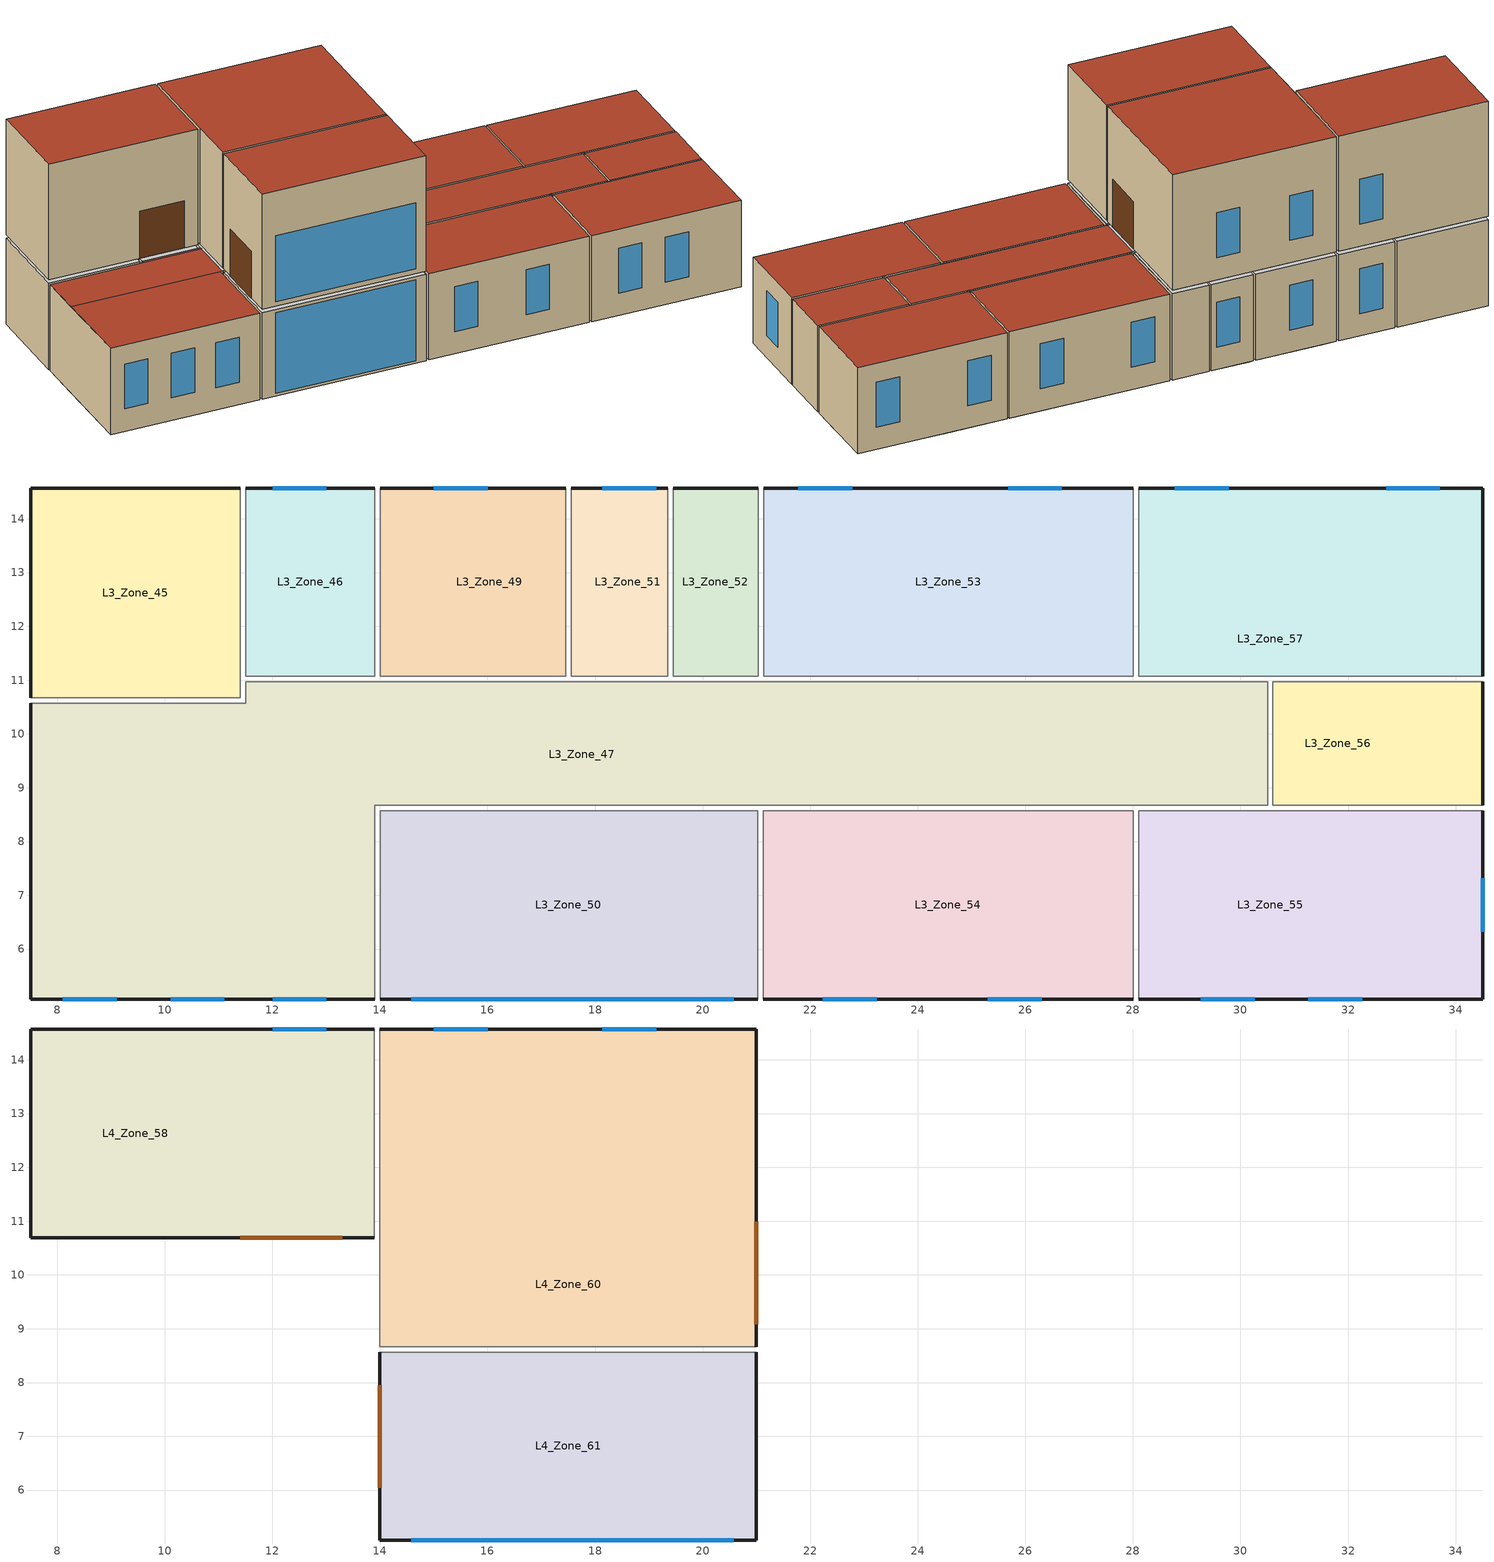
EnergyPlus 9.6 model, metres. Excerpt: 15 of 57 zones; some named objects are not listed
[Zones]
L3_Zone_45
 floor to L2_Zone_31 (BIM2BEM_int_slab_floor): 11.4,14.57 11.4,10.68 7.51,10.68 7.51,14.57 z13
 floor adiabatic (Interior Floor): 11.4,10.68 11.4,10.67 7.51,10.67 7.51,10.68 z13
 wall outside (BIM2BEM_nonres_ext_wall): 11.4,14.57 7.51,14.57 7.51,10.67 z13:16.85
 wall to L3_Zone_47 (BIM2BEM_Interior_Wall): 7.51,10.67 11.4,10.67 11.4,10.97 z13:16.85
 wall adiabatic (BIM2BEM_Interior_Wall): 11.4,10.97 11.4,11.07 z13:16.85
 wall to L3_Zone_46 (BIM2BEM_Interior_Wall): 11.4,11.07 11.4,14.57 z13:16.85
 ceiling adiabatic (Interior Ceiling): 7.51,10.69 7.51,10.67 11.4,10.67 11.4,10.69 z16.85
L3_Zone_46
 floor to L2_Zone_32 (BIM2BEM_int_slab_floor): 13.9,14.57 13.9,11.08 11.51,11.08 11.51,14.57 z13
 floor adiabatic (Interior Floor): 11.51,14.57 11.51,11.08 11.5,11.08 11.5,14.57 z13; 13.9,11.08 13.9,11.07 11.5,11.07 11.5,11.08 z13
 wall outside (BIM2BEM_nonres_ext_wall): 13.9,14.57 11.5,14.57 z13:16.85
 wall to L3_Zone_47 (BIM2BEM_Interior_Wall): 11.5,11.07 13.9,11.07 z13:16.85
 wall to L3_Zone_49 (BIM2BEM_Interior_Wall): 13.9,11.07 13.9,14.57 z13:16.85
 window (BIM2BEM_IFC_Window_Construction): 13.01,14.57 12.01,14.57 z14:16
L3_Zone_47
 floor to L2_Zone_30 (BIM2BEM_int_slab_floor): 13.9,8.67 13.9,5.07 7.51,5.07 7.51,8.67 z13; 28,10.57 28,8.67 7.51,8.67 7.51,10.57 z13; 28,10.58 28,10.57 11.5,10.57 11.5,10.58 z13; 28,10.97 28,10.58 11.51,10.58 11.51,10.97 z13
 floor to L2_Zone_40 (BIM2BEM_int_slab_floor): 30.5,10.97 30.5,8.67 28.1,8.67 28.1,10.97 z13
 floor adiabatic (Interior Floor): 11.51,10.97 11.51,10.58 11.5,10.58 11.5,10.97 z13; 28.1,10.97 28.1,8.67 28,8.67 28,10.97 z13
 wall outside (BIM2BEM_nonres_ext_wall): 7.51,10.57 7.51,5.07 13.9,5.07 z13:16.85
 wall to L3_Zone_50 (BIM2BEM_Interior_Wall): 13.9,5.07 13.9,8.57 / 14,8.67 21.02,8.67 z13:16.85
 wall adiabatic (BIM2BEM_Interior_Wall): 13.9,8.57 13.9,8.67 14,8.67 / 21.02,8.67 21.07,8.67 21.12,8.67 / 28,8.67 28.05,8.67 28.1,8.67 / 28.1,10.97 28.05,10.97 28,10.97 / 21.14,10.97 21.09,10.97 21.04,10.97 / 19.45,10.97 19.4,10.97 19.35,10.97 / 17.55,10.97 17.5,10.97 17.45,10.97 / 14,10.97 13.95,10.97 13.9,10.97 / 11.5,10.67 11.5,10.57 11.4,10.57 z13:16.85
 wall to L3_Zone_54 (BIM2BEM_Interior_Wall): 21.12,8.67 28,8.67 z13:16.85
 wall to L3_Zone_55 (BIM2BEM_Interior_Wall): 28.1,8.67 30.5,8.67 z13:16.85
 wall to L3_Zone_56 (BIM2BEM_Interior_Wall): 30.5,8.67 30.5,10.97 z13:16.85
 wall to L3_Zone_57 (BIM2BEM_Interior_Wall): 30.5,10.97 28.1,10.97 z13:16.85
 wall to L3_Zone_53 (BIM2BEM_Interior_Wall): 28,10.97 21.14,10.97 z13:16.85
 wall to L3_Zone_52 (BIM2BEM_Interior_Wall): 21.04,10.97 19.45,10.97 z13:16.85
 wall to L3_Zone_51 (BIM2BEM_Interior_Wall): 19.35,10.97 17.55,10.97 z13:16.85
 wall to L3_Zone_49 (BIM2BEM_Interior_Wall): 17.45,10.97 14,10.97 z13:16.85
 window (BIM2BEM_IFC_Window_Construction): 8.11,5.07 9.11,5.07 / 10.11,5.07 11.11,5.07 / 12.01,5.07 13.01,5.07 z14:16
 ceiling adiabatic (Interior Ceiling): 13.9,10.97 13.9,10.69 14,10.69 14,10.97 z16.85
 roof outside (BIM2BEM_nonres_roof): 7.51,8.67 7.51,5.07 13.9,5.07 13.9,8.67 z16.85; 7.51,10.57 7.51,8.67 14,8.67 14,10.57 z16.85; 11.5,10.69 11.5,10.57 14,10.57 14,10.69 z16.85; 21,10.97 21,8.67 30.5,8.67 30.5,10.97 z16.85
L3_Zone_49
 floor to L2_Zone_32 (BIM2BEM_int_slab_floor): 14.51,14.57 14.51,11.08 14,11.08 14,14.57 z13
 floor to L2_Zone_34 (BIM2BEM_int_slab_floor): 17.45,14.57 17.45,11.08 14.61,11.08 14.61,14.57 z13
 floor adiabatic (Interior Floor): 17.45,11.08 17.45,11.07 14,11.07 14,11.08 z13; 14.61,14.57 14.61,11.08 14.51,11.08 14.51,14.57 z13
 wall outside (BIM2BEM_nonres_ext_wall): 17.45,14.57 14,14.57 z13:16.85
 wall to L3_Zone_51 (BIM2BEM_Interior_Wall): 17.45,11.07 17.45,14.57 z13:16.85
 window (BIM2BEM_IFC_Window_Construction): 16,14.57 15,14.57 z14:16
L3_Zone_50
 floor to L2_Zone_42 (BIM2BEM_int_slab_floor): 21.01,8.57 21.01,5.07 14,5.07 14,8.57 z13
 floor adiabatic (Interior Floor): 21.02,8.57 21.02,5.07 21.01,5.07 21.01,8.57 z13
 wall outside (BIM2BEM_nonres_ext_wall): 14,5.07 21.02,5.07 z13:16.85
 wall to L3_Zone_54 (BIM2BEM_Interior_Wall): 21.02,5.07 21.02,8.57 z13:16.85
 window (BIM2BEM_IFC_Window_Construction): 14.58,5.07 20.58,5.07 z13.11:16.71
 ceiling adiabatic (Interior Ceiling): 21,8.57 21,5.07 21.02,5.07 21.02,8.57 z16.85
L3_Zone_51
 floor to L2_Zone_34 (BIM2BEM_int_slab_floor): 17.76,14.57 17.76,11.08 17.55,11.08 17.55,14.57 z13
 floor to L2_Zone_35 (BIM2BEM_int_slab_floor): 19.35,14.57 19.35,11.08 17.86,11.08 17.86,14.57 z13
 floor adiabatic (Interior Floor): 19.35,11.08 19.35,11.07 17.55,11.07 17.55,11.08 z13; 17.86,14.57 17.86,11.08 17.76,11.08 17.76,14.57 z13
 wall outside (BIM2BEM_nonres_ext_wall): 19.35,14.57 17.55,14.57 z13:16.85
 wall to L3_Zone_52 (BIM2BEM_Interior_Wall): 19.35,11.07 19.35,14.57 z13:16.85
 window (BIM2BEM_IFC_Window_Construction): 19.13,14.57 18.13,14.57 z14:16
L3_Zone_52
 floor to L2_Zone_35 (BIM2BEM_int_slab_floor): 21.01,14.57 21.01,11.08 19.45,11.08 19.45,14.57 z13
 floor adiabatic (Interior Floor): 21.04,11.08 21.04,11.07 19.45,11.07 19.45,11.08 z13; 21.04,14.57 21.04,11.08 21.01,11.08 21.01,14.57 z13
 wall outside (BIM2BEM_nonres_ext_wall): 21.04,14.57 19.45,14.57 z13:16.85
 wall to L3_Zone_53 (BIM2BEM_Interior_Wall): 21.04,11.07 21.04,14.57 z13:16.85
 ceiling adiabatic (Interior Ceiling): 21,14.57 21,11.07 21.04,11.07 21.04,14.57 z16.85
L3_Zone_53
 floor to L2_Zone_36 (BIM2BEM_int_slab_floor): 28,14.57 28,11.08 21.14,11.08 21.14,14.57 z13
 floor adiabatic (Interior Floor): 28,11.08 28,11.07 21.14,11.07 21.14,11.08 z13
 wall outside (BIM2BEM_nonres_ext_wall): 28,14.57 21.14,14.57 z13:16.85
 wall to L3_Zone_57 (BIM2BEM_Interior_Wall): 28,11.07 28,14.57 z13:16.85
 window (BIM2BEM_IFC_Window_Construction): 26.68,14.57 25.68,14.57 / 22.78,14.57 21.78,14.57 z14:16
 roof outside (BIM2BEM_nonres_roof): 21.14,14.57 21.14,11.07 28,11.07 28,14.57 z16.85
L3_Zone_54
 floor to L2_Zone_26 (BIM2BEM_int_slab_floor): 28,8.57 28,5.07 21.12,5.07 21.12,8.57 z13
 wall outside (BIM2BEM_nonres_ext_wall): 21.12,5.07 28,5.07 z13:16.85
 wall to L3_Zone_55 (BIM2BEM_Interior_Wall): 28,5.07 28,8.57 z13:16.85
 window (BIM2BEM_IFC_Window_Construction): 22.24,5.07 23.24,5.07 / 25.3,5.07 26.3,5.07 z14:16
 roof outside (BIM2BEM_nonres_roof): 21.12,8.57 21.12,5.07 28,5.07 28,8.57 z16.85
L3_Zone_55
 floor outside (Exterior Floor): 34.51,8.57 34.51,5.07 33,5.07 33,8.57 z13
 floor to L2_Zone_40 (BIM2BEM_int_slab_floor): 33,8.57 33,5.07 28.1,5.07 28.1,8.57 z13
 wall outside (BIM2BEM_nonres_ext_wall): 28.1,5.07 34.51,5.07 34.51,8.57 z13:16.85
 wall adiabatic (BIM2BEM_Interior_Wall): 30.6,8.57 30.5,8.57 z13:16.85
 wall to L3_Zone_56 (BIM2BEM_Interior_Wall): 34.51,8.57 30.6,8.57 z13:16.85
 window (BIM2BEM_IFC_Window_Construction): 29.26,5.07 30.26,5.07 / 31.26,5.07 32.26,5.07 / 34.51,6.32 34.51,7.32 z14:16
 roof outside (BIM2BEM_nonres_roof): 28.1,8.57 28.1,5.07 34.51,5.07 34.51,8.57 z16.85
L3_Zone_56
 floor outside (Exterior Floor): 34.51,10.97 34.51,8.67 33,8.67 33,10.97 z13
 floor to L2_Zone_40 (BIM2BEM_int_slab_floor): 33,10.97 33,8.67 30.6,8.67 30.6,10.97 z13
 wall outside (BIM2BEM_nonres_ext_wall): 34.51,8.67 34.51,10.97 z13:16.85
 wall to L3_Zone_57 (BIM2BEM_Interior_Wall): 34.51,10.97 30.6,10.97 z13:16.85
 roof outside (BIM2BEM_nonres_roof): 30.6,10.97 30.6,8.67 34.51,8.67 34.51,10.97 z16.85
L3_Zone_57
 floor outside (Exterior Floor): 34.51,12.46 34.51,11.07 33,11.07 33,12.46 z13
 floor to L2_Zone_40 (BIM2BEM_int_slab_floor): 33,12.46 33,11.07 28.1,11.07 28.1,12.46 z13
 floor to L2_Zone_37 (BIM2BEM_int_slab_floor): 30.8,14.57 30.8,12.57 28.1,12.57 28.1,14.57 z13
 floor to L2_Zone_38 (BIM2BEM_int_slab_floor): 32.6,14.57 32.6,12.57 30.9,12.57 30.9,14.57 z13
 floor to L2_Zone_39 (BIM2BEM_int_slab_floor): 34.51,14.57 34.51,12.57 32.7,12.57 32.7,14.57 z13
 floor adiabatic (Interior Floor): 34.51,12.57 34.51,12.46 28.1,12.46 28.1,12.57 z13; 30.9,14.57 30.9,12.57 30.8,12.57 30.8,14.57 z13; 32.7,14.57 32.7,12.57 32.6,12.57 32.6,14.57 z13
 wall outside (BIM2BEM_nonres_ext_wall): 34.51,11.07 34.51,14.57 28.1,14.57 z13:16.85
 wall adiabatic (BIM2BEM_Interior_Wall): 30.5,11.07 30.6,11.07 z13:16.85
 window (BIM2BEM_IFC_Window_Construction): 33.71,14.57 32.71,14.57 / 29.78,14.57 28.78,14.57 z14:16
 roof outside (BIM2BEM_nonres_roof): 28.1,14.57 28.1,11.07 34.51,11.07 34.51,14.57 z16.85
L4_Zone_58
 floor to L3_Zone_45 (BIM2BEM_int_slab_floor): 11.4,14.57 11.4,10.69 7.51,10.69 7.51,14.57 z17
 floor to L3_Zone_47 (BIM2BEM_int_slab_floor): 13.9,10.97 13.9,10.69 11.5,10.69 11.5,10.97 z17
 floor to L3_Zone_46 (BIM2BEM_int_slab_floor): 13.9,14.57 13.9,11.07 11.5,11.07 11.5,14.57 z17
 floor adiabatic (Interior Floor): 11.5,10.97 11.5,10.69 11.4,10.69 11.4,10.97 z17; 11.5,14.57 11.5,11.07 11.4,11.07 11.4,14.57 z17; 13.9,11.07 13.9,10.97 11.4,10.97 11.4,11.07 z17
 wall outside (BIM2BEM_nonres_ext_wall): 13.9,14.57 7.51,14.57 7.51,10.69 13.9,10.69 z17:22.15
 wall to L4_Zone_60 (BIM2BEM_Interior_Wall): 13.9,10.69 13.9,14.57 z17:22.15
 window (BIM2BEM_IFC_Window_Construction): 13.01,14.57 12.01,14.57 z18:20
 door (BIM2BEM_IFCIntent_Door): 11.4,10.69 13.3,10.69 z17:19.1
 roof outside (BIM2BEM_nonres_roof): 7.51,14.57 7.51,10.69 13.9,10.69 13.9,14.57 z22.15
L4_Zone_60
 floor to L3_Zone_47 (BIM2BEM_int_slab_floor): 21,10.97 21,8.67 14,8.67 14,10.97 z17
 floor to L3_Zone_49 (BIM2BEM_int_slab_floor): 17.45,14.57 17.45,11.07 14,11.07 14,14.57 z17
 floor to L3_Zone_51 (BIM2BEM_int_slab_floor): 19.35,14.57 19.35,11.07 17.55,11.07 17.55,14.57 z17
 floor to L3_Zone_52 (BIM2BEM_int_slab_floor): 21,14.57 21,11.07 19.45,11.07 19.45,14.57 z17
 floor adiabatic (Interior Floor): 21,11.07 21,10.97 14,10.97 14,11.07 z17; 17.55,14.57 17.55,11.07 17.45,11.07 17.45,14.57 z17; 19.45,14.57 19.45,11.07 19.35,11.07 19.35,14.57 z17
 wall outside (BIM2BEM_nonres_ext_wall): 21,8.67 21,14.57 14,14.57 z17:22.15
 wall adiabatic (BIM2BEM_Interior_Wall): 14,10.69 14,8.67 z17:22.15
 wall to L4_Zone_61 (BIM2BEM_Interior_Wall): 14,8.67 21,8.67 z17:22.15
 window (BIM2BEM_IFC_Window_Construction): 16,14.57 15,14.57 / 19.13,14.57 18.13,14.57 z18:20
 door (BIM2BEM_IFCIntent_Door): 21,9.09 21,10.99 z17:19.1
 roof outside (BIM2BEM_nonres_roof): 14,14.57 14,8.67 21,8.67 21,14.57 z22.15
L4_Zone_61
 floor to L3_Zone_50 (BIM2BEM_int_slab_floor): 21,8.57 21,5.07 14,5.07 14,8.57 z17
 wall outside (BIM2BEM_nonres_ext_wall): 14,8.57 14,5.07 21,5.07 21,8.57 z17:22.15
 window (BIM2BEM_IFC_Window_Construction): 14.58,5.07 20.58,5.07 z17.2:20.15
 door (BIM2BEM_IFCIntent_Door): 14,7.95 14,6.05 z17:19.1
 roof outside (BIM2BEM_nonres_roof): 14,8.57 14,5.07 21,5.07 21,8.57 z22.15
[Building]
Untitled: North Axis {deg}=0; Terrain=City; Loads Convergence Tolerance Value {W}=0.04; Temperature Convergence Tolerance Value {deltaC}=0.4; Solar Distribution=FullInteriorAndExterior; Maximum Number of Warmup Days=25
[Site:Location]
Las Vegas Mccarran Intl Ap: Latitude {deg}=36.08; Longitude {deg}=-115.15; Time Zone {hr}=-8; Elevation {m}=648
[SizingPeriod:DesignDay] Day of Month=21; Dry-Bulb Temperature Range Modifier Type=DefaultMultipliers; Humidity Condition Type=Wetbulb; Barometric Pressure {Pa}=93779; Rain Indicator=No; Snow Indicator=No; Daylight Saving Time Indicator=No
Name | Month | Day Type | Maximum Dry-Bulb Temperature {C} | Daily Dry-Bulb Temperature Range {deltaC} | Wetbulb or DewPoint at Maximum Dry-Bulb {C} | Wind Speed {m/s} | Wind Direction {deg} | Solar Model Indicator | Sky Clearness | ASHRAE Clear Sky Optical Depth for Beam Irradiance (taub) | ASHRAE Clear Sky Optical Depth for Diffuse Irradiance (taud)
Las Vegas Mccarran Intl Ap Ann Htg 99.6% Condns DB | 12 | WinterDesignDay | -0.8 | 0 | -0.8 | 3 | 240 | ASHRAEClearSky | 0
Las Vegas Mccarran Intl Ap Ann Clg .4% Condns DB=>MWB | 7 | SummerDesignDay | 42.4 | 13 | 20.1 | 4.9 | 230 | ASHRAETau |  | 0.55 | 1.674
[Material]
Name | Roughness | Thickness {m} | Conductivity {W/m-K} | Density {kg/m3} | Specific Heat {J/kg-K} | Thermal Absorptance | Solar Absorptance | Visible Absorptance
I02 50mm insulation board | MediumRough | 0.0508 | 0.03 | 43 | 1210
M11 100mm lightweight concrete | MediumRough | 0.1016 | 0.53 | 1280 | 840
F16 Acoustic tile | MediumSmooth | 0.0191 | 0.06 | 368 | 590
M15 200mm heavyweight concrete | MediumRough | 0.2032 | 1.95 | 2240 | 900
BIM2BEM_F08 Metal surface | Smooth | 0.0008 | 45.28 | 7824 | 500
BIM2BEM_G01 16mm gypsum board | MediumSmooth | 0.0159 | 0.16 | 800 | 1090
BIM2BEM_F08 Metal roof surface | Smooth | 0.0008 | 45.28 | 7824 | 500 | 0.9 | 0.77
BIM2BEM_F07 25mm stucco | Smooth | 0.0254 | 0.72 | 1856 | 840 | 0.9 | 0.7 | 0.7
BIM2BEM_Interior Wall Addi Insul | MediumRough | 2.54001e-08 | 0.04326 | 22.4258 | 836.8 | 0.9 | 0.7 | 0.7
BIM2BEM_Steel Frame/Cavity | MediumRough | 0.0889002 | 0.0841162 | 641.379 | 502.08 | 0.9 | 0.7 | 0.7
BIM2BEM_100mm Normalweight concrete floor | MediumRough | 0.1016 | 2.31 | 2322 | 832
[Material:NoMass] Thermal Absorptance=0.9; Solar Absorptance=0.7
Name | Roughness | Thermal Resistance {m2-K/W} | Visible Absorptance
BIM2BEM_Nonres_Exterior_Wall_Insulation_grd | MediumSmooth | 1.43107 | 0.7
BIM2BEM_Nonres_Roof_Insulation | MediumSmooth | 4.15799 | 0.7
BIM2BEM_CP02 CARPET PAD | VeryRough | 0.21648 | 0.8
BIM2BEM_Opaque Door panel_con | MediumRough | 0.475973 | 0.7
[Material:AirGap]
F05 Ceiling air space resistance: Thermal Resistance {m2-K/W}=0.18
[WindowMaterial:SimpleGlazingSystem]
BIM2BEM_IFC_Window_SimpleGlazing: U-Factor {W/m2-K}=5.5364; Solar Heat Gain Coefficient=0.86; Visible Transmittance=0.9
[Construction]
Exterior Floor: I02 50mm insulation board, M15 200mm heavyweight concrete
Interior Floor: F16 Acoustic tile, F05 Ceiling air space resistance, M11 100mm lightweight concrete
Interior Ceiling: M11 100mm lightweight concrete, F05 Ceiling air space resistance, F16 Acoustic tile
BIM2BEM_nonres_ext_wall: BIM2BEM_F08 Metal surface, BIM2BEM_Nonres_Exterior_Wall_Insulation_grd, BIM2BEM_G01 16mm gypsum board
BIM2BEM_nonres_roof: BIM2BEM_F08 Metal roof surface, BIM2BEM_Nonres_Roof_Insulation
BIM2BEM_Interior_Wall: BIM2BEM_F07 25mm stucco, BIM2BEM_G01 16mm gypsum board, BIM2BEM_Interior Wall Addi Insul, BIM2BEM_Steel Frame/Cavity, BIM2BEM_G01 16mm gypsum board
BIM2BEM_int_slab_floor: BIM2BEM_100mm Normalweight concrete floor, BIM2BEM_CP02 CARPET PAD
BIM2BEM_IFC_Window_Construction: BIM2BEM_IFC_Window_SimpleGlazing
BIM2BEM_IFCIntent_Door: BIM2BEM_Opaque Door panel_con
[Zone] Multiplier=1
L3_Zone_45; L3_Zone_46; L3_Zone_47; L3_Zone_49; L3_Zone_50; L3_Zone_51; L3_Zone_52; L3_Zone_53; L3_Zone_54; L3_Zone_55; L3_Zone_56; L3_Zone_57; L4_Zone_58; L4_Zone_60; L4_Zone_61
[People] Number of People Schedule=BLDG_OCC_SCH; Number of People Calculation Method=Area/Person; Floor Area per Person {m2/person}=10; Fraction Radiant=0.3; Sensible Heat Fraction=autocalculate; Activity Level Schedule=ZONE3 BULK STORAGE Activity Schedule; Mean Radiant Temperature Calculation Type=ZoneAveraged
Name | Zone or ZoneList or Space or SpaceList
BIM2BEM_L3_Zone_45_People | L3_Zone_45
BIM2BEM_L3_Zone_46_People | L3_Zone_46
BIM2BEM_L3_Zone_47_People | L3_Zone_47
BIM2BEM_L3_Zone_49_People | L3_Zone_49
BIM2BEM_L3_Zone_50_People | L3_Zone_50
BIM2BEM_L3_Zone_51_People | L3_Zone_51
BIM2BEM_L3_Zone_52_People | L3_Zone_52
BIM2BEM_L3_Zone_53_People | L3_Zone_53
BIM2BEM_L3_Zone_54_People | L3_Zone_54
BIM2BEM_L3_Zone_55_People | L3_Zone_55
BIM2BEM_L3_Zone_56_People | L3_Zone_56
BIM2BEM_L3_Zone_57_People | L3_Zone_57
BIM2BEM_L4_Zone_58_People | L4_Zone_58
BIM2BEM_L4_Zone_60_People | L4_Zone_60
BIM2BEM_L4_Zone_61_People | L4_Zone_61
[Lights] Schedule=ltg_sch_bulk_storage; Design Level Calculation Method=Watts/Area; Watts per Zone Floor Area {W/m2}=18.2986; Return Air Fraction=0; Fraction Radiant=0.42; Fraction Visible=0.18; Fraction Replaceable=1; Return Air Fraction Calculated from Plenum Temperature=No
Name | Zone or ZoneList or Space or SpaceList
BIM2BEM_L3_Zone_45_Lights | L3_Zone_45
BIM2BEM_L3_Zone_46_Lights | L3_Zone_46
BIM2BEM_L3_Zone_47_Lights | L3_Zone_47
BIM2BEM_L3_Zone_49_Lights | L3_Zone_49
BIM2BEM_L3_Zone_50_Lights | L3_Zone_50
BIM2BEM_L3_Zone_51_Lights | L3_Zone_51
BIM2BEM_L3_Zone_52_Lights | L3_Zone_52
BIM2BEM_L3_Zone_53_Lights | L3_Zone_53
BIM2BEM_L3_Zone_54_Lights | L3_Zone_54
BIM2BEM_L3_Zone_55_Lights | L3_Zone_55
BIM2BEM_L3_Zone_56_Lights | L3_Zone_56
BIM2BEM_L3_Zone_57_Lights | L3_Zone_57
BIM2BEM_L4_Zone_58_Lights | L4_Zone_58
BIM2BEM_L4_Zone_60_Lights | L4_Zone_60
BIM2BEM_L4_Zone_61_Lights | L4_Zone_61
[ElectricEquipment] Schedule=Bulk Storage Plug Schedule; Design Level Calculation Method=Watts/Area; Watts per Zone Floor Area {W/m2}=10.7639
Name | Zone or ZoneList or Space or SpaceList
BIM2BEM_L3_Zone_45_Equipment | L3_Zone_45
BIM2BEM_L3_Zone_46_Equipment | L3_Zone_46
BIM2BEM_L3_Zone_47_Equipment | L3_Zone_47
BIM2BEM_L3_Zone_49_Equipment | L3_Zone_49
BIM2BEM_L3_Zone_50_Equipment | L3_Zone_50
BIM2BEM_L3_Zone_51_Equipment | L3_Zone_51
BIM2BEM_L3_Zone_52_Equipment | L3_Zone_52
BIM2BEM_L3_Zone_53_Equipment | L3_Zone_53
BIM2BEM_L3_Zone_54_Equipment | L3_Zone_54
BIM2BEM_L3_Zone_55_Equipment | L3_Zone_55
BIM2BEM_L3_Zone_56_Equipment | L3_Zone_56
BIM2BEM_L3_Zone_57_Equipment | L3_Zone_57
BIM2BEM_L4_Zone_58_Equipment | L4_Zone_58
BIM2BEM_L4_Zone_60_Equipment | L4_Zone_60
BIM2BEM_L4_Zone_61_Equipment | L4_Zone_61
[ZoneInfiltration:DesignFlowRate] Schedule=Bulk Storage Infil_Base Schedule; Design Flow Rate Calculation Method=Flow/ExteriorWallArea; Flow per Exterior Surface Area {m3/s-m2}=0.00146922; Constant Term Coefficient=0; Temperature Term Coefficient=0; Velocity Term Coefficient=0.224; Velocity Squared Term Coefficient=0
Name | Zone or ZoneList
BIM2BEM_L3_Zone_45_Infiltration | L3_Zone_45
BIM2BEM_L3_Zone_46_Infiltration | L3_Zone_46
BIM2BEM_L3_Zone_47_Infiltration | L3_Zone_47
BIM2BEM_L3_Zone_49_Infiltration | L3_Zone_49
BIM2BEM_L3_Zone_50_Infiltration | L3_Zone_50
BIM2BEM_L3_Zone_51_Infiltration | L3_Zone_51
BIM2BEM_L3_Zone_52_Infiltration | L3_Zone_52
BIM2BEM_L3_Zone_53_Infiltration | L3_Zone_53
BIM2BEM_L3_Zone_54_Infiltration | L3_Zone_54
BIM2BEM_L3_Zone_55_Infiltration | L3_Zone_55
BIM2BEM_L3_Zone_56_Infiltration | L3_Zone_56
BIM2BEM_L3_Zone_57_Infiltration | L3_Zone_57
BIM2BEM_L4_Zone_58_Infiltration | L4_Zone_58
BIM2BEM_L4_Zone_60_Infiltration | L4_Zone_60
BIM2BEM_L4_Zone_61_Infiltration | L4_Zone_61
[HVACTemplate:Zone:IdealLoadsAirSystem] Template Thermostat=Constant Setpoint Thermostat; Maximum Heating Supply Air Temperature {C}=50; Minimum Cooling Supply Air Temperature {C}=13; Maximum Heating Supply Air Humidity Ratio {kgWater/kgDryAir}=0.0156; Minimum Cooling Supply Air Humidity Ratio {kgWater/kgDryAir}=0.0077; Heating Limit=NoLimit; Cooling Limit=NoLimit; Dehumidification Control Type=ConstantSensibleHeatRatio; Cooling Sensible Heat Ratio=0.7; Dehumidification Setpoint {percent}=60; Humidification Control Type=None; Humidification Setpoint {percent}=30; Outdoor Air Method=Sum; Outdoor Air Flow Rate per Person {m3/s}=0.00259571; Outdoor Air Flow Rate per Zone Floor Area {m3/s-m2}=0.0003048; Demand Controlled Ventilation Type=None; Outdoor Air Economizer Type=NoEconomizer; Heat Recovery Type=None; Sensible Heat Recovery Effectiveness=0.7; Latent Heat Recovery Effectiveness=0.65
L3_Zone_45; L3_Zone_46; L3_Zone_47; L3_Zone_49; L3_Zone_50; L3_Zone_51; L3_Zone_52; L3_Zone_53; L3_Zone_54; L3_Zone_55; L3_Zone_56; L3_Zone_57; L4_Zone_58; L4_Zone_60; L4_Zone_61
[Schedule:Compact]
BLDG_OCC_SCH: Through: 12/31, For: Weekdays Saturday WinterDesignDay, Until: 06:00, 0, Until: 07:00, 0.11, Until: 08:00, 0.21, Until: 12:00, 1, Until: 13:00, 0.53, Until: 17:00, 1, Until: 18:00, 0.32, Until: 24:00, 0, For: SummerDesignDay, Until: 06:00, 1e-09, Until: 07:00, 0.11, Until: 08:00, 0.21, Until: 12:00, 1, Until: 13:00, 0.53, Until: 17:00, 1, Until: 18:00, 0.32, Until: 24:00, 1e-09, For: Sunday Holidays AllOtherDays, Until: 24:00, 0
ltg_sch_bulk_storage: Through: 12/31, For: SummerDesignDay, Until: 24:00, 1, For: WinterDesignDay, Until: 24:00, 0, For: Weekdays, Until: 7:00, 0.04375, Until: 8:00, 0.2625, Until: 9:00, 0.32812, Until: 16:00, 0.37188, Until: 17:00, 0.32812, Until: 18:00, 0.2625, Until: 24:00, 0.04375, For: Saturday, Until: 7:00, 0.04375, Until: 8:00, 0.2625, Until: 9:00, 0.32812, Until: 16:00, 0.37188, Until: 17:00, 0.32812, Until: 18:00, 0.2625, Until: 24:00, 0.04375, For: AllOtherDays, Until: 24:00, 0.04375
Bulk Storage Plug Schedule: Through: 12/31, For: Sunday Holidays, Until: 24:00, 0, For: Weekdays Saturday AllOtherDays, Until: 08:00, 0.25, Until: 12:00, 1, Until: 13:00, 0.25, Until: 17:00, 1, Until: 24:00, 0.25
Bulk Storage Infil_Base Schedule: Through: 12/31, For: Sunday Holidays, Until: 24:00, 0.765, For: SummerDesignDay WinterDesignDay, Until: 24:00, 1, For: Weekdays Saturday AllOtherDays, Until: 08:00, 0.765, Until: 12:00, 1, Until: 13:00, 0.765, Until: 17:00, 1, Until: 24:00, 0.765
ZONE3 BULK STORAGE Activity Schedule: Through: 12/31, For: AllDays, Until: 24:00, 131.85
